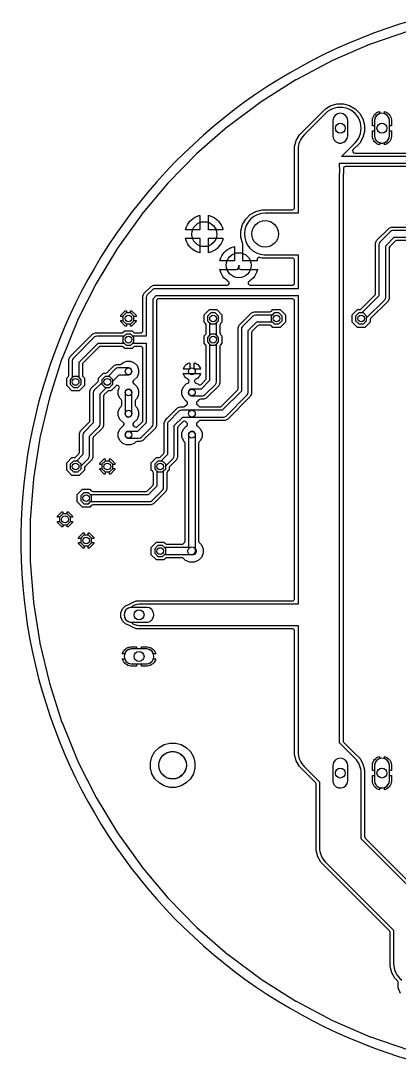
# Model space of a CAD drawing. Header units: millimetres. Extents: x -65 to 65, y -65 to 65.
# Drawn here: x -65 to -19.6, y -62.4 to 62.4 of the extents above; entities that cross this region are included whole.
import ezdxf

# ---------------------------------------------------------------- set-up
doc = ezdxf.new("R2010")
doc.units = ezdxf.units.MM

msp = doc.modelspace()

# ---------------------------------------------------------------- linework, layer by layer
at = {"layer": '16_copper'}
for points in [[(-18.34, 61.22), (-23.01, 59.62, 0.019394), (-23.03, 59.61), (-27.56, 57.66, 0.019397), (-27.58, 57.65), (-31.95, 55.35, 0.019394), (-31.96, 55.34), (-36.14, 52.71, 0.019394), (-36.15, 52.7), (-40.11, 49.75, 0.019396), (-40.13, 49.74), (-43.85, 46.49, 0.019394), (-43.86, 46.48), (-47.32, 42.95, 0.019395), (-47.33, 42.94), (-50.51, 39.16, 0.019394), (-50.52, 39.14), (-53.39, 35.13, 0.019397), (-53.4, 35.11), (-55.95, 30.88, 0.019395), (-55.96, 30.87), (-58.18, 26.45, 0.019395), (-58.18, 26.44), (-60.05, 21.87, 0.019395), (-60.06, 21.85), (-61.56, 17.15, 0.019396), (-61.57, 17.13), (-62.71, 12.33, 0.019395), (-62.71, 12.31), (-63.47, 7.43, 0.019393), (-63.48, 7.41), (-63.86, 2.49, 0.019396), (-63.86, 2.47), (-63.86, -2.47, 0.019396), (-63.86, -2.49), (-63.48, -7.41, 0.019393), (-63.47, -7.43), (-62.71, -12.31, 0.019395), (-62.71, -12.33), (-61.57, -17.13, 0.019872), (-61.56, -17.15), (-60.06, -21.85, 0.019395), (-60.05, -21.87), (-58.18, -26.44, 0.019395), (-58.18, -26.45), (-55.96, -30.87, 0.019395), (-55.95, -30.88), (-53.4, -35.11, 0.019397), (-53.39, -35.13), (-50.52, -39.14, 0.019394), (-50.51, -39.16), (-47.33, -42.94, 0.019395), (-47.32, -42.95), (-43.86, -46.48, 0.019394), (-43.85, -46.49), (-40.13, -49.74, 0.019396), (-40.11, -49.75), (-36.15, -52.7, 0.019394), (-36.14, -52.71), (-31.96, -55.34, 0.019394), (-31.95, -55.35), (-27.58, -57.65, 0.019397), (-27.56, -57.66), (-23.03, -59.61, 0.019394), (-23.01, -59.62), (-18.34, -61.22, 0.019394)], [(-19.4, -54.42), (-19.69, -53.72), (-19.69, -53.07, 0.198912), (-19.76, -52.89), (-20.07, -52.58), (-20.45, -51.92), (-20.65, -51.18), (-20.65, -47.07, 0.198912), (-20.72, -46.89), (-28.96, -38.65), (-29.34, -37.99), (-29.54, -37.25), (-29.54, -29.25, 0.198912), (-29.61, -29.07), (-31.54, -27.14), (-31.92, -26.48), (-32.12, -25.74), (-32.12, -10.86, 0.414214), (-32.37, -10.61), (-51.13, -10.61), (-51.75, -10.35), (-51.79, -10.31, 0.163432), (-51.95, -10.23), (-52.43, -10.03), (-52.8, -9.67), (-53, -9.19), (-53, -8.67), (-52.8, -8.19), (-52.43, -7.83), (-51.95, -7.63, 0.13337), (-51.83, -7.58), (-51.79, -7.55, 0.05681), (-51.75, -7.51), (-51.13, -7.25), (-32.37, -7.25, 0.414214), (-32.12, -7), (-32.12, 28.78, 0.414214), (-32.37, 29.03), (-48.45, 29.03, 0.425437), (-48.72, 28.77), (-48.72, 13.81), (-48.84, 13.51), (-50.34, 12.01), (-50.64, 11.89), (-51.05, 11.89, 0.198915), (-51.23, 11.81), (-51.38, 11.67), (-51.83, 11.48), (-52.31, 11.48), (-52.76, 11.67), (-53.1, 12.01), (-53.29, 12.46), (-53.29, 12.94), (-53.1, 13.39), (-52.76, 13.73, 0.538587), (-52.67, 14.15), (-52.69, 14.16, 0.078056), (-52.76, 14.21), (-53.1, 14.55), (-53.29, 15), (-53.29, 15.48), (-53.1, 15.93), (-52.96, 16.08, 0.198912), (-52.88, 16.26), (-52.88, 16.76, 0.198912), (-52.96, 16.94), (-53.1, 17.09), (-53.29, 17.54), (-53.29, 18.02), (-53.18, 18.28, 0.820685), (-53.6, 18.55), (-54.08, 18.07), (-54.08, 18.07), (-54.08, 18.07), (-54.17, 17.98), (-54.42, 17.98, 0.198912), (-54.6, 17.91), (-54.99, 17.52, 0.198912), (-55.07, 17.34), (-55.07, 13.81), (-55.19, 13.51), (-56.26, 12.44, 0.198912), (-56.34, 12.26), (-56.34, 10), (-56.46, 9.7), (-57.28, 8.88, 0.198912), (-57.35, 8.7), (-57.35, 8.45), (-57.98, 7.82), (-58.86, 7.82), (-59.49, 8.45), (-59.49, 9.33), (-58.86, 9.96), (-58.61, 9.96, 0.198912), (-58.43, 10.03), (-58.04, 10.42, 0.198912), (-57.96, 10.6), (-57.96, 12.86), (-57.84, 13.16), (-56.77, 14.23, 0.198912), (-56.69, 14.41), (-56.69, 17.94), (-56.57, 18.24), (-55.75, 19.06, 0.198912), (-55.68, 19.24), (-55.68, 19.49), (-55.05, 20.12), (-54.8, 20.12, 0.198912), (-54.62, 20.19), (-53.8, 21.01), (-53.5, 21.13), (-53.09, 21.13, 0.198915), (-52.91, 21.21), (-52.76, 21.35), (-52.31, 21.54), (-51.83, 21.54), (-51.38, 21.35), (-51.04, 21.01), (-50.85, 20.56), (-50.85, 20.08), (-51.04, 19.63), (-51.38, 19.29, 0.538587), (-51.47, 18.87), (-51.45, 18.86, 0.078056), (-51.38, 18.81), (-51.04, 18.47), (-50.85, 18.02), (-50.85, 17.54), (-51.04, 17.09), (-51.18, 16.94, 0.198912), (-51.26, 16.76), (-51.26, 16.26, 0.198912), (-51.18, 16.08), (-51.04, 15.93), (-50.85, 15.48), (-50.85, 15), (-51.04, 14.55), (-51.38, 14.21, 0.538556), (-51.47, 13.79), (-51.45, 13.78, 0.036081), (-51.42, 13.75), (-51.38, 13.74, 0.504406), (-50.97, 13.68), (-50.42, 14.23, 0.198912), (-50.34, 14.41), (-50.34, 23.06, 0.414214), (-50.6, 23.32), (-51.27, 23.32, 0.198912), (-51.45, 23.24), (-51.63, 23.06), (-52.51, 23.06), (-52.69, 23.24, 0.198915), (-52.87, 23.32), (-55.44, 23.32, 0.198912), (-55.62, 23.24), (-57.53, 21.33, 0.198912), (-57.61, 21.15), (-57.61, 19.85, 0.198915), (-57.53, 19.67), (-57.35, 19.49), (-57.35, 18.61), (-57.98, 17.98), (-58.86, 17.98), (-59.49, 18.61), (-59.49, 19.49), (-59.31, 19.67, 0.198915), (-59.23, 19.85), (-59.23, 21.75), (-59.11, 22.05), (-56.34, 24.82), (-56.04, 24.94), (-52.87, 24.94, 0.198915), (-52.69, 25.02), (-52.51, 25.2), (-51.63, 25.2), (-51.45, 25.02, 0.198912), (-51.27, 24.94), (-50.6, 24.94, 0.414214), (-50.34, 25.2), (-50.34, 29.37), (-50.22, 29.67), (-49.36, 30.53), (-49.06, 30.66), (-40.22, 30.66, 0.739235), (-40.08, 31.12), (-40.08, 31.13), (-40.17, 31.18), (-40.37, 31.34), (-40.56, 31.53), (-40.72, 31.73), (-40.86, 31.95), (-40.97, 32.18), (-41.05, 32.43), (-41.08, 32.56), (-39.08, 32.56, 0.301821), (-38.85, 32.72), (-38.84, 32.74, -0.072336), (-38.83, 32.81), (-38.83, 33.07), (-38.83, 33.07), (-38.83, 32.81, 0.414214), (-38.58, 32.56), (-36.58, 32.56), (-36.61, 32.43), (-36.69, 32.18), (-36.8, 31.95), (-36.94, 31.73), (-37.1, 31.53), (-37.29, 31.34), (-37.49, 31.18), (-37.58, 31.13), (-37.58, 31.12, 0.739595), (-37.44, 30.66), (-32.37, 30.66, 0.414214), (-32.12, 30.91), (-32.12, 33.67, 0.414214), (-32.37, 33.92), (-36.03, 33.92), (-36.29, 33.99, 0.564954), (-36.6, 33.69), (-36.58, 33.58), (-38.32, 33.58), (-38.32, 35.57, 0.132134), (-38.36, 35.71), (-38.56, 36.45), (-38.56, 37.21), (-38.36, 37.95), (-37.98, 38.61), (-37.44, 39.16), (-36.77, 39.54), (-36.03, 39.74), (-32.37, 39.74, 0.414214), (-32.12, 39.99), (-32.12, 47.33), (-31.92, 48.07), (-31.54, 48.73), (-28.41, 51.86), (-27.75, 52.24), (-27.01, 52.44), (-26.25, 52.44), (-25.51, 52.24), (-24.85, 51.86), (-24.3, 51.31), (-23.92, 50.65), (-23.72, 49.91), (-23.72, 49.15), (-23.92, 48.41), (-24.3, 47.75), (-25.08, 46.97, 0.668179), (-24.9, 46.53), (-16.04, 46.53, 0.198915)], [(-15.77, 46.13), (-26.5, 46.13), (-24.86, 47.76, 1), (-28.4, 51.3), (-30.98, 48.72, 0.198912), (-31.71, 46.95), (-31.71, 39.33), (-35.65, 39.33, 0.979457), (-35.76, 34.33), (-35.65, 34.33), (-31.71, 34.33), (-31.71, 30.25), (-48.9, 30.25, 0.198912), (-49.18, 30.13), (-49.82, 29.5, 0.198912), (-49.94, 29.21), (-49.94, 24.54), (-51.54, 24.54), (-51.8, 24.79), (-52.34, 24.79), (-52.6, 24.54), (-55.88, 24.54, 0.198912), (-56.17, 24.42), (-58.71, 21.88, 0.198912), (-58.83, 21.59), (-58.83, 19.58), (-59.08, 19.32), (-59.08, 18.78), (-58.69, 18.39), (-58.15, 18.39), (-57.76, 18.78), (-57.76, 19.32), (-58.01, 19.58), (-58.01, 21.42), (-55.71, 23.72), (-52.6, 23.72), (-52.34, 23.47), (-51.8, 23.47), (-51.54, 23.72), (-49.94, 23.72), (-49.94, 14.14), (-50.97, 13.11), (-52.07, 13.11, 0.920803), (-52.14, 12.3), (-52.07, 12.29), (-50.8, 12.29, 0.198912), (-50.51, 12.41), (-49.24, 13.68, 0.198912), (-49.12, 13.97), (-49.12, 29.04), (-48.73, 29.44), (-31.71, 29.44), (-31.71, -7.66), (-50.8, -7.66, 0.20447), (-51.73, -8.03), (-51.81, -8.04, 0.876976), (-51.81, -9.82), (-51.73, -9.83, 0.20447), (-50.8, -10.2), (-31.71, -10.2), (-31.71, -25.36, 0.198912), (-30.98, -27.13), (-29.13, -28.98), (-29.13, -36.87, 0.198912), (-28.4, -38.64), (-20.24, -46.8), (-20.24, -50.8, 0.236006), (-19.24, -52.8)], [(-15.97, -43.99), (-24.13, -35.83), (-24.13, -27.94, 0.198912), (-24.86, -26.17), (-26.71, -24.32), (-26.71, 44.01), (-26.71, 44.03, 0.087689), (-26.71, 44.9), (-26.71, 45.31), (-15.77, 45.31)], [(-16.04, 44.91), (-26.01, 44.91, 0.414214), (-26.26, 44.65), (-26.26, 44.07), (-26.29, 43.95, 0.065544), (-26.3, 43.88), (-26.3, -24.05, 0.198912), (-26.23, -24.23), (-24.87, -25.59), (-24.87, -25.59), (-24.3, -26.16), (-23.92, -26.82), (-23.72, -27.56), (-23.72, -35.56, 0.198912), (-23.65, -35.74), (-15.98, -43.41)], [(-17.31, 36.02), (-19.88, 36.02, 0.198912), (-20.06, 35.94), (-20.7, 35.3, 0.198912), (-20.78, 35.12), (-20.78, 29.05), (-20.9, 28.75), (-22.99, 26.66, 0.198912), (-23.06, 26.48), (-23.06, 26.23), (-23.69, 25.6), (-24.57, 25.6), (-25.2, 26.23), (-25.2, 27.11), (-24.57, 27.74), (-24.32, 27.74, 0.198912), (-24.14, 27.81), (-22.48, 29.47, 0.198912), (-22.4, 29.65), (-22.4, 35.72), (-22.28, 36.02), (-20.78, 37.52), (-20.48, 37.64), (-17.23, 37.64, 0.198915)], [(-16.91, 37.24), (-20.32, 37.24, 0.198912), (-20.61, 37.12), (-21.88, 35.85, 0.198912), (-22, 35.56), (-22, 29.38), (-24.04, 27.33), (-24.4, 27.33), (-24.79, 26.94), (-24.79, 26.4), (-24.4, 26.01), (-23.86, 26.01), (-23.47, 26.4), (-23.47, 26.76), (-21.3, 28.92, 0.198912), (-21.18, 29.21), (-21.18, 35.39), (-20.15, 36.42), (-16.95, 36.42, 0.283663)]]:
    msp.add_lwpolyline(points, format="xyb", dxfattribs=at)
for points in [[(-22.78, 49.83), (-22.78, 50.52), (-22.76, 50.62, 0.072044), (-22.75, 50.69), (-22.7, 50.87), (-22.61, 51.03), (-22.51, 51.17), (-22.38, 51.3), (-22.23, 51.41), (-22.16, 51.45, 0.086073), (-22.07, 51.49), (-21.93, 51.54), (-21.93, 51.27, 0.305872), (-22.53, 50.46), (-22.53, 49.83)], [(-20.73, 49.83), (-20.73, 50.46, 0.305871), (-21.33, 51.27), (-21.33, 51.54), (-21.19, 51.49), (-21.03, 51.41), (-20.88, 51.3), (-20.75, 51.17), (-20.65, 51.03), (-20.56, 50.87), (-20.51, 50.69), (-20.48, 50.52), (-20.48, 49.83)], [(-22.07, 47.57, 0.026894), (-22.1, 47.58), (-22.23, 47.65), (-22.38, 47.76), (-22.51, 47.89), (-22.61, 48.03), (-22.7, 48.19), (-22.75, 48.37), (-22.78, 48.54), (-22.78, 49.23), (-22.53, 49.23), (-22.53, 48.6, 0.305872), (-21.93, 47.79), (-21.93, 47.52)], [(-21.33, 47.79, 0.305871), (-20.73, 48.6), (-20.73, 49.23), (-20.48, 49.23), (-20.48, 49.13), (-20.48, 49.13), (-20.48, 49.13), (-20.48, 48.54), (-20.51, 48.37), (-20.56, 48.19), (-20.65, 48.03), (-20.75, 47.89), (-20.88, 47.76), (-21.03, 47.65), (-21.16, 47.58, 0.027738), (-21.19, 47.57), (-21.33, 47.52)], [(-44.72, -2.62), (-45.21, -2.41), (-45.47, -2.16, 0.198912), (-45.65, -2.08), (-47.46, -2.08, 0.198912), (-47.64, -2.16), (-47.82, -2.34), (-48.7, -2.34), (-49.33, -1.71), (-49.33, -0.83), (-48.7, -0.2), (-47.82, -0.2), (-47.64, -0.38, 0.19891), (-47.46, -0.46), (-45.65, -0.46, 0.198912), (-45.47, -0.38), (-45.34, -0.25, 0.198912), (-45.26, -0.07), (-45.26, 11.68, 0.198912), (-45.34, 11.86), (-45.48, 12.01), (-45.67, 12.46), (-45.67, 12.94), (-45.48, 13.39), (-45.14, 13.73, 0.53864), (-45.05, 14.15), (-45.07, 14.16, 0.036089), (-45.1, 14.19), (-45.14, 14.2, 0.504401), (-45.55, 14.26), (-46.1, 13.71, 0.198912), (-46.18, 13.53), (-46.18, 10), (-46.3, 9.7), (-47.12, 8.88, 0.198912), (-47.19, 8.7), (-47.19, 8.45), (-47.37, 8.27, 0.198912), (-47.45, 8.09), (-47.45, 6.19), (-47.57, 5.89), (-49.07, 4.39), (-49.37, 4.27), (-56.35, 4.27, 0.198912), (-56.53, 4.19), (-56.71, 4.01), (-57.59, 4.01), (-58.22, 4.64), (-58.22, 5.52), (-57.59, 6.15), (-56.71, 6.15), (-56.53, 5.97, 0.198912), (-56.35, 5.89), (-49.97, 5.89, 0.198912), (-49.79, 5.97), (-49.15, 6.61, 0.198912), (-49.07, 6.79), (-49.07, 8.09, 0.198912), (-49.15, 8.27), (-49.33, 8.45), (-49.33, 9.33), (-48.7, 9.96), (-48.45, 9.96, 0.198912), (-48.27, 10.03), (-47.88, 10.42, 0.198912), (-47.8, 10.6), (-47.8, 14.13), (-47.68, 14.43), (-47.41, 14.69), (-47.41, 14.69), (-46.18, 15.93), (-45.88, 16.05), (-45.47, 16.05, 0.198912), (-45.29, 16.13), (-45.14, 16.27, 0.538587), (-45.05, 16.69), (-45.07, 16.7, 0.078056), (-45.14, 16.75), (-45.48, 17.09), (-45.67, 17.54), (-45.67, 18.02), (-45.48, 18.47), (-45.14, 18.81), (-44.93, 18.9, 0.640155), (-44.92, 19.36), (-45.01, 19.41), (-45.14, 19.51), (-45.26, 19.63), (-45.36, 19.76), (-45.44, 19.91), (-45.49, 20.07), (-44.45, 20.07, 0.000065), (-44.45, 20.07), (-43.41, 20.07, 0.061851), (-43.43, 20), (-43.46, 19.91), (-43.52, 19.79, 0.027029), (-43.54, 19.76), (-43.64, 19.63), (-43.76, 19.51), (-43.89, 19.41, 0.787466), (-43.97, 18.9), (-43.76, 18.81, 0.499616), (-43.35, 18.76), (-42.8, 19.31, 0.198912), (-42.72, 19.49), (-42.72, 23.33, 0.198912), (-42.8, 23.51), (-42.98, 23.69), (-42.98, 24.57), (-42.8, 24.75, 0.198912), (-42.72, 24.93), (-42.72, 25.87, 0.198912), (-42.8, 26.05), (-42.98, 26.23), (-42.98, 27.11), (-42.35, 27.74), (-41.47, 27.74), (-40.84, 27.11), (-40.84, 26.23), (-41.02, 26.05, 0.198912), (-41.1, 25.87), (-41.1, 24.93, 0.198912), (-41.02, 24.75), (-40.84, 24.57), (-40.84, 23.69), (-41.02, 23.51, 0.198912), (-41.1, 23.33), (-41.1, 18.89), (-41.22, 18.59), (-42.72, 17.09), (-43.02, 16.97), (-43.43, 16.97, 0.198912), (-43.61, 16.89), (-43.76, 16.75, 0.538556), (-43.85, 16.33), (-43.83, 16.32, 0.078063), (-43.76, 16.27), (-43.61, 16.13, 0.198912), (-43.43, 16.05), (-41.08, 16.05, 0.198912), (-40.9, 16.13), (-38.99, 18.04, 0.198912), (-38.91, 18.22), (-38.91, 25.56), (-38.79, 25.86), (-37.29, 27.36), (-36.99, 27.48), (-35.09, 27.48, 0.198912), (-34.91, 27.56), (-34.73, 27.74), (-33.85, 27.74), (-33.22, 27.11), (-33.22, 26.23), (-33.85, 25.6), (-34.73, 25.6), (-34.91, 25.78, 0.198912), (-35.09, 25.86), (-36.39, 25.86, 0.198912), (-36.57, 25.78), (-37.21, 25.14, 0.198912), (-37.29, 24.96), (-37.29, 17.62), (-37.41, 17.32), (-40.18, 14.55), (-40.48, 14.43), (-43.43, 14.43, 0.198912), (-43.61, 14.35), (-43.76, 14.21, 0.538643), (-43.85, 13.79), (-43.83, 13.78, 0.07806), (-43.76, 13.73), (-43.42, 13.39), (-43.23, 12.94), (-43.23, 12.46), (-43.42, 12.01), (-43.56, 11.86, 0.198912), (-43.64, 11.68), (-43.64, -0.07, 0.198912), (-43.56, -0.25), (-43.31, -0.51), (-43.1, -1), (-43.1, -1.54), (-43.31, -2.03), (-43.69, -2.41), (-44.18, -2.62)], [(-40.64, 14.83, 0.19886), (-40.35, 14.95), (-37.81, 17.49, 0.198912), (-37.69, 17.78), (-37.69, 25.23), (-36.66, 26.26), (-34.82, 26.26), (-34.56, 26.01), (-34.02, 26.01), (-33.63, 26.4), (-33.63, 26.94), (-34.02, 27.33), (-34.56, 27.33), (-34.82, 27.08), (-36.83, 27.08, 0.198912), (-37.12, 26.96), (-38.39, 25.69, 0.198912), (-38.51, 25.4), (-38.51, 17.95), (-40.81, 15.65), (-45.72, 15.65, 0.198912), (-46.01, 15.53), (-47.28, 14.26, 0.198912), (-47.4, 13.97), (-47.4, 10.33), (-48.17, 9.55), (-48.53, 9.55), (-48.92, 9.16), (-48.92, 8.62), (-48.67, 8.36), (-48.67, 6.52), (-49.7, 5.49), (-56.62, 5.49), (-56.88, 5.74), (-57.42, 5.74), (-57.81, 5.35), (-57.81, 4.81), (-57.42, 4.42), (-56.88, 4.42), (-56.62, 4.67), (-49.53, 4.67, 0.198912), (-49.24, 4.79), (-47.97, 6.06, 0.198912), (-47.85, 6.35), (-47.85, 8.36), (-47.6, 8.62), (-47.6, 8.98), (-46.7, 9.87, 0.198912), (-46.58, 10.16), (-46.58, 13.8), (-45.55, 14.83), (-40.64, 14.83)], [(-43.18, 17.37, 0.19886), (-42.89, 17.49), (-41.62, 18.76, 0.198912), (-41.5, 19.05), (-41.5, 23.6), (-41.25, 23.86), (-41.25, 24.4), (-41.5, 24.66), (-41.5, 26.14), (-41.25, 26.4), (-41.25, 26.94), (-41.64, 27.33), (-42.18, 27.33), (-42.57, 26.94), (-42.57, 26.4), (-42.32, 26.14), (-42.32, 24.66), (-42.57, 24.4), (-42.57, 23.86), (-42.32, 23.6), (-42.32, 19.22), (-43.35, 18.19), (-44.45, 18.19, 0.920803), (-44.52, 17.38), (-44.45, 17.37), (-43.18, 17.37)], [(-45.49, 20.57, 0.033576), (-45.48, 20.61), (-45.44, 20.73), (-45.39, 20.82, 0.057824), (-45.36, 20.88), (-45.26, 21.01), (-45.14, 21.13), (-45.01, 21.23), (-44.86, 21.31), (-44.7, 21.36), (-44.7, 20.57)], [(-57.76, 8.62), (-57.76, 8.98), (-56.86, 9.87, 0.198912), (-56.74, 10.16), (-56.74, 12.53), (-55.59, 13.68, 0.198912), (-55.47, 13.97), (-55.47, 17.61), (-54.7, 18.39), (-54.34, 18.39), (-53.95, 18.78), (-53.95, 19.14), (-53.17, 19.91), (-52.07, 19.91, 1), (-52.07, 20.73), (-53.34, 20.73, 0.198912), (-53.63, 20.61), (-54.52, 19.71), (-54.88, 19.71), (-55.27, 19.32), (-55.27, 18.96), (-56.17, 18.07, 0.198912), (-56.29, 17.78), (-56.29, 14.14), (-57.44, 12.99, 0.198912), (-57.56, 12.7), (-57.56, 10.33), (-58.33, 9.55), (-58.69, 9.55), (-59.08, 9.16), (-59.08, 8.62), (-58.69, 8.23), (-58.15, 8.23)], [(-52, 14.84, 0.366487), (-51.66, 15.24), (-51.66, 17.78, 1), (-52.48, 17.78), (-52.48, 15.24), (-52.47, 15.19), (-52.46, 15.14), (-52.45, 15.09), (-52.43, 15.05), (-52.4, 15), (-52.37, 14.96), (-52.33, 14.93), (-52.29, 14.9), (-52.25, 14.87), (-52.2, 14.86), (-52.15, 14.84), (-52.1, 14.83), (-52.05, 14.83)], [(-47.73, -1.68), (-44.45, -1.68, 0.414214), (-44.04, -1.27), (-44.04, 12.7, 1), (-44.86, 12.7), (-44.86, -0.86), (-47.73, -0.86), (-47.99, -0.61), (-48.53, -0.61), (-48.92, -1), (-48.92, -1.54), (-48.53, -1.93), (-47.99, -1.93)], [(-52.81, -13.63), (-52.76, -13.49, 0.025424), (-52.75, -13.47), (-52.68, -13.33), (-52.57, -13.18), (-52.44, -13.05), (-52.3, -12.95), (-52.14, -12.86), (-52.03, -12.83, 0.062303), (-51.96, -12.81), (-51.79, -12.78), (-51.1, -12.78), (-51.1, -13.03), (-51.73, -13.03), (-51.81, -13.04), (-51.89, -13.06), (-51.96, -13.08), (-52.04, -13.1), (-52.11, -13.14), (-52.18, -13.17), (-52.24, -13.22), (-52.3, -13.27), (-52.36, -13.32), (-52.41, -13.38), (-52.45, -13.45), (-52.49, -13.52), (-52.52, -13.59), (-52.54, -13.63)], [(-49.06, -13.63, 0.305871), (-49.87, -13.03), (-50.5, -13.03), (-50.5, -12.78), (-49.81, -12.78), (-49.64, -12.81), (-49.46, -12.86), (-49.3, -12.95), (-49.16, -13.05), (-49.03, -13.18), (-48.92, -13.33), (-48.84, -13.49), (-48.79, -13.63)], [(-51.79, -15.08), (-51.96, -15.05), (-52.14, -15), (-52.3, -14.91), (-52.44, -14.81), (-52.57, -14.68), (-52.68, -14.53), (-52.76, -14.37), (-52.81, -14.23), (-52.54, -14.23, 0.305872), (-51.73, -14.83), (-51.1, -14.83), (-51.1, -15.08)], [(-50.5, -15.08), (-50.5, -14.83), (-49.87, -14.83, 0.305872), (-49.06, -14.23), (-48.79, -14.23), (-48.81, -14.29, 0.081518), (-48.84, -14.37), (-48.91, -14.5, 0.030487), (-48.92, -14.53), (-49.03, -14.68), (-49.16, -14.81), (-49.3, -14.91), (-49.46, -15), (-49.64, -15.05), (-49.81, -15.08)], [(-22.78, -27.64), (-22.78, -26.95), (-22.76, -26.85, 0.072053), (-22.75, -26.78), (-22.7, -26.6), (-22.61, -26.44), (-22.51, -26.3), (-22.38, -26.17), (-22.23, -26.06), (-22.07, -25.98), (-21.93, -25.93), (-21.93, -26.2, 0.305872), (-22.53, -27.01), (-22.53, -27.64)], [(-20.73, -27.64), (-20.73, -27.01, 0.305871), (-21.33, -26.2), (-21.33, -25.93), (-21.19, -25.98), (-21.03, -26.06), (-20.88, -26.17), (-20.75, -26.3), (-20.65, -26.44), (-20.56, -26.6), (-20.51, -26.78), (-20.48, -26.95), (-20.48, -27.64)], [(-22.07, -29.9, 0.026887), (-22.1, -29.89), (-22.23, -29.82), (-22.38, -29.71), (-22.51, -29.58), (-22.61, -29.44), (-22.7, -29.28), (-22.75, -29.1), (-22.78, -28.93), (-22.78, -28.24), (-22.53, -28.24), (-22.53, -28.87, 0.305872), (-21.93, -29.68), (-21.93, -29.95)], [(-21.33, -29.68, 0.305871), (-20.73, -28.87), (-20.73, -28.24), (-20.48, -28.24), (-20.48, -28.34), (-20.48, -28.34), (-20.48, -28.34), (-20.48, -28.93), (-20.51, -29.1), (-20.56, -29.27, 0.003688), (-20.56, -29.28), (-20.65, -29.44), (-20.75, -29.58), (-20.88, -29.71), (-21.03, -29.82), (-21.16, -29.89, 0.027734), (-21.19, -29.9), (-21.33, -29.95)]]:
    msp.add_lwpolyline(points, format="xyb", close=True, dxfattribs=at)
for points in [[(-45.23, 37.31), (-45.2, 37.45), (-45.11, 37.69), (-45, 37.92), (-44.86, 38.14), (-44.7, 38.35), (-44.52, 38.53), (-44.31, 38.69), (-44.09, 38.83), (-43.86, 38.94), (-43.61, 39.03), (-43.48, 39.06), (-43.48, 37.31)], [(-42.47, 37.31), (-42.47, 39.06), (-42.33, 39.03), (-42.09, 38.94), (-41.85, 38.83), (-41.63, 38.69), (-41.43, 38.53), (-41.25, 38.35), (-41.08, 38.14), (-40.95, 37.92), (-40.83, 37.69), (-40.75, 37.45), (-40.72, 37.31)], [(-43.61, 34.58), (-43.86, 34.67), (-44.09, 34.78), (-44.31, 34.92), (-44.52, 35.08), (-44.7, 35.26), (-44.86, 35.46), (-45, 35.68), (-45.11, 35.92), (-45.2, 36.16), (-45.23, 36.3), (-43.48, 36.3), (-43.48, 34.55)], [(-42.97, 36.8), (-42.97, 36.8), (-42.97, 36.8), (-42.97, 36.8)], [(-42.47, 36.3), (-40.72, 36.3), (-40.75, 36.16), (-40.83, 35.92), (-40.95, 35.68), (-41.08, 35.46), (-41.25, 35.26), (-41.43, 35.08), (-41.63, 34.92), (-41.85, 34.78), (-42.09, 34.67), (-42.33, 34.58), (-42.47, 34.55)], [(-41.08, 33.58), (-41.05, 33.71), (-40.97, 33.95), (-40.86, 34.19), (-40.72, 34.41), (-40.56, 34.61), (-40.37, 34.79), (-40.17, 34.96), (-39.95, 35.09), (-39.72, 35.21), (-39.47, 35.29), (-39.34, 35.32), (-39.34, 33.58)], [(-52.98, 26.92), (-52.98, 27.05), (-52.45, 27.58), (-52.32, 27.58), (-52.32, 27.33), (-52.34, 27.33), (-52.73, 26.94), (-52.73, 26.92)], [(-51.41, 26.92), (-51.41, 26.94), (-51.8, 27.33), (-51.82, 27.33), (-51.82, 27.58), (-51.69, 27.58), (-51.16, 27.05), (-51.16, 26.92)], [(-52.45, 25.76), (-52.98, 26.29), (-52.98, 26.42), (-52.73, 26.42), (-52.73, 26.4), (-52.34, 26.01), (-52.32, 26.01), (-52.32, 25.76)], [(-51.82, 25.76), (-51.82, 26.01), (-51.8, 26.01), (-51.41, 26.4), (-51.41, 26.42), (-51.16, 26.42), (-51.16, 26.29), (-51.69, 25.76)], [(-44.2, 20.57), (-44.2, 21.36), (-44.04, 21.31), (-43.89, 21.23), (-43.76, 21.13), (-43.64, 21.01), (-43.54, 20.88), (-43.46, 20.73), (-43.41, 20.57)], [(-55.52, 9.14), (-55.52, 9.27), (-54.99, 9.8), (-54.86, 9.8), (-54.86, 9.55), (-54.88, 9.55), (-55.27, 9.16), (-55.27, 9.14)], [(-53.95, 9.14), (-53.95, 9.16), (-54.34, 9.55), (-54.36, 9.55), (-54.36, 9.8), (-54.23, 9.8), (-53.7, 9.27), (-53.7, 9.14)], [(-54.99, 7.98), (-55.52, 8.51), (-55.52, 8.64), (-55.27, 8.64), (-55.27, 8.62), (-54.88, 8.23), (-54.86, 8.23), (-54.86, 7.98)], [(-54.36, 7.98), (-54.36, 8.23), (-54.34, 8.23), (-53.95, 8.62), (-53.95, 8.64), (-53.7, 8.64), (-53.7, 8.51), (-54.23, 7.98)], [(-60.6, 2.79), (-60.6, 2.92), (-60.07, 3.45), (-59.94, 3.45), (-59.94, 3.2), (-59.96, 3.2), (-60.35, 2.81), (-60.35, 2.79)], [(-59.03, 2.79), (-59.03, 2.81), (-59.42, 3.2), (-59.44, 3.2), (-59.44, 3.45), (-59.31, 3.45), (-58.78, 2.92), (-58.78, 2.79)], [(-60.07, 1.63), (-60.6, 2.16), (-60.6, 2.29), (-60.35, 2.29), (-60.35, 2.27), (-59.96, 1.88), (-59.94, 1.88), (-59.94, 1.63)], [(-59.44, 1.63), (-59.44, 1.88), (-59.42, 1.88), (-59.03, 2.27), (-59.03, 2.29), (-58.78, 2.29), (-58.78, 2.16), (-59.31, 1.63)], [(-58.06, 0.25), (-58.06, 0.38), (-57.53, 0.91), (-57.4, 0.91), (-57.4, 0.66), (-57.42, 0.66), (-57.81, 0.27), (-57.81, 0.25)], [(-56.49, 0.25), (-56.49, 0.27), (-56.88, 0.66), (-56.9, 0.66), (-56.9, 0.91), (-56.77, 0.91), (-56.24, 0.38), (-56.24, 0.25)], [(-57.53, -0.91), (-58.06, -0.38), (-58.06, -0.25), (-57.81, -0.25), (-57.81, -0.27), (-57.42, -0.66), (-57.4, -0.66), (-57.4, -0.91)], [(-56.9, -0.91), (-56.9, -0.66), (-56.88, -0.66), (-56.49, -0.27), (-56.49, -0.25), (-56.24, -0.25), (-56.24, -0.38), (-56.77, -0.91)], [(-47.12, -29.67), (-47.79, -29.49), (-48.4, -29.13), (-48.9, -28.64), (-49.25, -28.03), (-49.43, -27.35), (-49.43, -26.65), (-49.25, -25.97), (-48.9, -25.36), (-48.4, -24.87), (-47.79, -24.51), (-47.12, -24.33), (-46.41, -24.33), (-45.74, -24.51), (-45.13, -24.87), (-44.63, -25.36), (-44.28, -25.97), (-44.1, -26.65), (-44.1, -27.35), (-44.28, -28.03), (-44.63, -28.64), (-45.13, -29.13), (-45.74, -29.49), (-46.41, -29.67)]]:
    msp.add_lwpolyline(points, close=True, dxfattribs=at)
at = {"layer": '1_copper'}
for points in [[(-26.51, 47.75, 0.363971), (-25.73, 48.6), (-25.73, 50.46, 0.957293), (-27.53, 50.46), (-27.53, 48.6), (-27.52, 48.52), (-27.5, 48.44), (-27.48, 48.37), (-27.46, 48.29), (-27.42, 48.22), (-27.39, 48.15), (-27.34, 48.09), (-27.29, 48.03), (-27.24, 47.97), (-27.18, 47.92), (-27.11, 47.88), (-27.04, 47.84), (-26.97, 47.81), (-26.9, 47.78), (-26.82, 47.76), (-26.75, 47.75), (-26.67, 47.74), (-26.59, 47.74)], [(-21.51, 47.75, 0.363971), (-20.73, 48.6), (-20.73, 50.46, 0.957293), (-22.53, 50.46), (-22.53, 48.6), (-22.52, 48.52), (-22.5, 48.44), (-22.48, 48.37), (-22.46, 48.29), (-22.42, 48.22), (-22.39, 48.15), (-22.34, 48.09), (-22.29, 48.03), (-22.24, 47.97), (-22.18, 47.92), (-22.11, 47.88), (-22.04, 47.84), (-21.97, 47.81), (-21.9, 47.78), (-21.82, 47.76), (-21.75, 47.75), (-21.67, 47.74), (-21.59, 47.74)], [(-49.79, -9.82, 0.916332), (-49.87, -8.03), (-51.73, -8.03, 0.957293), (-51.73, -9.83), (-49.87, -9.83)], [(-49.79, -14.82, 0.916332), (-49.87, -13.03), (-51.73, -13.03, 0.957293), (-51.73, -14.83), (-49.87, -14.83)], [(-26.51, -29.72, 0.363971), (-25.73, -28.87), (-25.73, -27.01, 0.957293), (-27.53, -27.01), (-27.53, -28.87), (-27.52, -28.95), (-27.5, -29.03), (-27.48, -29.1), (-27.46, -29.18), (-27.42, -29.25), (-27.39, -29.32), (-27.34, -29.38), (-27.29, -29.44), (-27.24, -29.5), (-27.18, -29.55), (-27.11, -29.59), (-27.04, -29.63), (-26.97, -29.66), (-26.9, -29.69), (-26.82, -29.71), (-26.75, -29.72), (-26.67, -29.73), (-26.59, -29.73)], [(-21.51, -29.72, 0.363971), (-20.73, -28.87), (-20.73, -27.01, 0.957293), (-22.53, -27.01), (-22.53, -28.87), (-22.52, -28.95), (-22.5, -29.03), (-22.48, -29.1), (-22.46, -29.18), (-22.42, -29.25), (-22.39, -29.32), (-22.34, -29.38), (-22.29, -29.44), (-22.24, -29.5), (-22.18, -29.55), (-22.11, -29.59), (-22.04, -29.63), (-21.97, -29.66), (-21.9, -29.69), (-21.82, -29.71), (-21.75, -29.72), (-21.67, -29.73), (-21.59, -29.73)]]:
    msp.add_lwpolyline(points, format="xyb", close=True, dxfattribs=at)
for points in [[(-51.41, 26.4), (-51.41, 26.94), (-51.8, 27.33), (-52.34, 27.33), (-52.73, 26.94), (-52.73, 26.4), (-52.34, 26.01), (-51.8, 26.01)], [(-41.25, 26.4), (-41.25, 26.94), (-41.64, 27.33), (-42.18, 27.33), (-42.57, 26.94), (-42.57, 26.4), (-42.18, 26.01), (-41.64, 26.01)], [(-33.63, 26.4), (-33.63, 26.94), (-34.02, 27.33), (-34.56, 27.33), (-34.95, 26.94), (-34.95, 26.4), (-34.56, 26.01), (-34.02, 26.01)], [(-23.47, 26.4), (-23.47, 26.94), (-23.86, 27.33), (-24.4, 27.33), (-24.79, 26.94), (-24.79, 26.4), (-24.4, 26.01), (-23.86, 26.01)], [(-51.41, 23.86), (-51.41, 24.4), (-51.8, 24.79), (-52.34, 24.79), (-52.73, 24.4), (-52.73, 23.86), (-52.34, 23.47), (-51.8, 23.47)], [(-41.25, 23.86), (-41.25, 24.4), (-41.64, 24.79), (-42.18, 24.79), (-42.57, 24.4), (-42.57, 23.86), (-42.18, 23.47), (-41.64, 23.47)], [(-57.76, 18.78), (-57.76, 19.32), (-58.15, 19.71), (-58.69, 19.71), (-59.08, 19.32), (-59.08, 18.78), (-58.69, 18.39), (-58.15, 18.39)], [(-53.95, 18.78), (-53.95, 19.32), (-54.34, 19.71), (-54.88, 19.71), (-55.27, 19.32), (-55.27, 18.78), (-54.88, 18.39), (-54.34, 18.39)], [(-57.76, 8.62), (-57.76, 9.16), (-58.15, 9.55), (-58.69, 9.55), (-59.08, 9.16), (-59.08, 8.62), (-58.69, 8.23), (-58.15, 8.23)], [(-53.95, 8.62), (-53.95, 9.16), (-54.34, 9.55), (-54.88, 9.55), (-55.27, 9.16), (-55.27, 8.62), (-54.88, 8.23), (-54.34, 8.23)], [(-47.6, 8.62), (-47.6, 9.16), (-47.99, 9.55), (-48.53, 9.55), (-48.92, 9.16), (-48.92, 8.62), (-48.53, 8.23), (-47.99, 8.23)], [(-56.49, 4.81), (-56.49, 5.35), (-56.88, 5.74), (-57.42, 5.74), (-57.81, 5.35), (-57.81, 4.81), (-57.42, 4.42), (-56.88, 4.42)], [(-59.03, 2.27), (-59.03, 2.81), (-59.42, 3.2), (-59.96, 3.2), (-60.35, 2.81), (-60.35, 2.27), (-59.96, 1.88), (-59.42, 1.88)], [(-56.49, -0.27), (-56.49, 0.27), (-56.88, 0.66), (-57.42, 0.66), (-57.81, 0.27), (-57.81, -0.27), (-57.42, -0.66), (-56.88, -0.66)], [(-47.6, -1.54), (-47.6, -1), (-47.99, -0.61), (-48.53, -0.61), (-48.92, -1), (-48.92, -1.54), (-48.53, -1.93), (-47.99, -1.93)]]:
    msp.add_lwpolyline(points, close=True, dxfattribs=at)
at = {"layer": 'drills_NPTH'}
msp.add_circle((-46.77, -27), 1.65, dxfattribs=at)
at = {"layer": 'drills_PTH'}
for centre, radius in [((-26.63, 49.53), 0.597), ((-21.63, 49.53), 0.597), ((-42.97, 36.8), 1.5), ((-35.65, 36.83), 1.6), ((-38.83, 33.07), 1.5), ((-52.07, 26.67), 0.406), ((-41.91, 26.67), 0.406), ((-34.29, 26.67), 0.406), ((-24.13, 26.67), 0.406), ((-52.07, 24.13), 0.406), ((-41.91, 24.13), 0.406), ((-52.07, 20.32), 0.406), ((-44.45, 20.32), 0.406), ((-58.42, 19.05), 0.406), ((-54.61, 19.05), 0.406), ((-52.07, 17.78), 0.406), ((-44.45, 17.78), 0.406), ((-52.07, 15.24), 0.406), ((-44.45, 15.24), 0.406), ((-52.07, 12.7), 0.406), ((-44.45, 12.7), 0.406), ((-58.42, 8.89), 0.406), ((-54.61, 8.89), 0.406), ((-48.26, 8.89), 0.406), ((-57.15, 5.08), 0.406), ((-59.69, 2.54), 0.406), ((-57.15, 0), 0.406), ((-48.26, -1.27), 0.406), ((-44.45, -1.27), 0.508), ((-50.8, -8.93), 0.597), ((-50.8, -13.93), 0.597), ((-26.63, -27.94), 0.597), ((-21.63, -27.94), 0.597)]:
    msp.add_circle(centre, radius, dxfattribs=at)
at = {"layer": 'holes'}
msp.add_lwpolyline([(-45.11, -27.05), (-45.12, -27.16), (-45.14, -27.27), (-45.16, -27.38), (-45.18, -27.48), (-45.22, -27.58), (-45.26, -27.68), (-45.31, -27.78), (-45.36, -27.87), (-45.42, -27.96), (-45.49, -28.05), (-45.56, -28.13), (-45.64, -28.21), (-45.72, -28.28), (-45.8, -28.34), (-45.89, -28.4), (-45.99, -28.46), (-46.08, -28.5), (-46.18, -28.55), (-46.29, -28.58), (-46.39, -28.61), (-46.5, -28.63), (-46.6, -28.64), (-46.71, -28.65), (-46.82, -28.65), (-46.93, -28.64), (-47.03, -28.63), (-47.14, -28.61), (-47.24, -28.58), (-47.35, -28.55), (-47.45, -28.5), (-47.54, -28.46), (-47.64, -28.4), (-47.73, -28.34), (-47.81, -28.28), (-47.89, -28.21), (-47.97, -28.13), (-48.04, -28.05), (-48.11, -27.96), (-48.17, -27.87), (-48.22, -27.78), (-48.27, -27.68), (-48.31, -27.58), (-48.35, -27.48), (-48.37, -27.38), (-48.39, -27.27), (-48.41, -27.16), (-48.42, -27.05), (-48.42, -26.95), (-48.41, -26.84), (-48.39, -26.73), (-48.37, -26.62), (-48.35, -26.52), (-48.31, -26.42), (-48.27, -26.32), (-48.22, -26.22), (-48.17, -26.13), (-48.11, -26.04), (-48.04, -25.95), (-47.97, -25.87), (-47.89, -25.79), (-47.81, -25.72), (-47.73, -25.66), (-47.64, -25.6), (-47.54, -25.54), (-47.45, -25.5), (-47.35, -25.45), (-47.24, -25.42), (-47.14, -25.39), (-47.03, -25.37), (-46.93, -25.36), (-46.82, -25.35), (-46.71, -25.35), (-46.6, -25.36), (-46.5, -25.37), (-46.39, -25.39), (-46.29, -25.42), (-46.18, -25.45), (-46.08, -25.5), (-45.99, -25.54), (-45.89, -25.6), (-45.8, -25.66), (-45.72, -25.72), (-45.64, -25.79), (-45.56, -25.87), (-45.49, -25.95), (-45.42, -26.04), (-45.36, -26.13), (-45.31, -26.22), (-45.26, -26.32), (-45.22, -26.42), (-45.18, -26.52), (-45.16, -26.62), (-45.14, -26.73), (-45.12, -26.84), (-45.11, -26.95), (-45.11, -27.05)], close=True, dxfattribs=at)
at = {"layer": 'outline'}
msp.add_lwpolyline([(-18.11, 62.43), (-19.63, 61.97), (-21.15, 61.47), (-22.65, 60.93), (-24.14, 60.36), (-25.61, 59.75), (-27.07, 59.1), (-28.51, 58.42), (-29.94, 57.7), (-31.34, 56.95), (-32.73, 56.16), (-34.1, 55.34), (-35.45, 54.49), (-36.78, 53.6), (-38.08, 52.68), (-39.36, 51.73), (-40.62, 50.75), (-41.85, 49.74), (-43.06, 48.7), (-44.24, 47.63), (-45.4, 46.53), (-46.53, 45.4), (-47.63, 44.24), (-48.7, 43.06), (-49.74, 41.85), (-50.75, 40.62), (-51.73, 39.36), (-52.68, 38.08), (-53.6, 36.78), (-54.49, 35.45), (-55.34, 34.1), (-56.16, 32.73), (-56.95, 31.34), (-57.7, 29.94), (-58.42, 28.51), (-59.1, 27.07), (-59.75, 25.61), (-60.36, 24.14), (-60.93, 22.65), (-61.47, 21.15), (-61.97, 19.63), (-62.43, 18.11), (-62.86, 16.57), (-63.25, 15.02), (-63.6, 13.46), (-63.91, 11.9), (-64.18, 10.33), (-64.41, 8.75), (-64.61, 7.16), (-64.77, 5.58), (-64.88, 3.99), (-64.96, 2.39), (-65, 0.8), (-65, -0.8), (-64.96, -2.39), (-64.88, -3.99), (-64.77, -5.58), (-64.61, -7.16), (-64.41, -8.75), (-64.18, -10.33), (-63.91, -11.9), (-63.6, -13.46), (-63.25, -15.02), (-62.86, -16.57), (-62.43, -18.11), (-61.97, -19.63), (-61.47, -21.15), (-60.93, -22.65), (-60.36, -24.14), (-59.75, -25.61), (-59.1, -27.07), (-58.42, -28.51), (-57.7, -29.94), (-56.95, -31.34), (-56.16, -32.73), (-55.34, -34.1), (-54.49, -35.45), (-53.6, -36.78), (-52.68, -38.08), (-51.73, -39.36), (-50.75, -40.62), (-49.74, -41.85), (-48.7, -43.06), (-47.63, -44.24), (-46.53, -45.4), (-45.4, -46.53), (-44.24, -47.63), (-43.06, -48.7), (-41.85, -49.74), (-40.62, -50.75), (-39.36, -51.73), (-38.08, -52.68), (-36.78, -53.6), (-35.45, -54.49), (-34.1, -55.34), (-32.73, -56.16), (-31.34, -56.95), (-29.94, -57.7), (-28.51, -58.42), (-27.07, -59.1), (-25.61, -59.75), (-24.14, -60.36), (-22.65, -60.93), (-21.15, -61.47), (-19.63, -61.97), (-18.11, -62.43)], dxfattribs=at)

doc.saveas('drawing.dxf')
